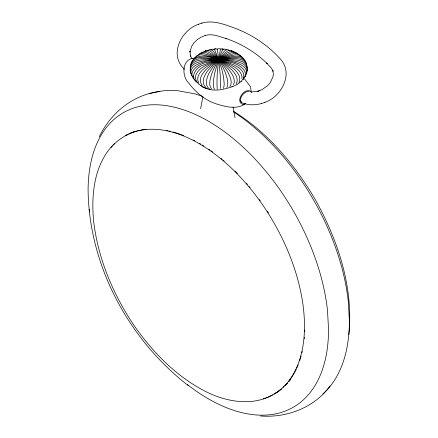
<?xml version="1.0" encoding="UTF-8"?>
<svg xmlns="http://www.w3.org/2000/svg" width="438" height="438" viewBox="0 0 438 438"><rect width="100%" height="100%" fill="white"/><g stroke="black" fill="none" stroke-linecap="round" stroke-linejoin="round"><path stroke-width="0.66" d="M243.911 76.272C243.835 68.728 235.118 65.295 229.233 63.061C218.814 60.553 204.628 52.303 194.346 58.331M190.798 64.49C190.973 61.008 194.592 58.659 197.648 57.789C208.499 56.967 219.394 59.42 229.813 62.251C236.827 63.045 251.023 70.929 243.342 79.278M348.878 334.572C353.641 286.939 337.786 239.635 314.692 198.556C294.336 164.228 267.832 132.528 233.602 111.378M242.871 79.836L243.621 78.506L243.944 75.955M243.758 77.849L243.791 77.504M192.025 62.07L192.058 61.725M220.363 88.553L220.254 75.544L218.436 56.924L217.232 49.012L215.573 48.81L213.958 49.248L215.573 48.81M251.16 92.215L250.574 91.219C244.19 87.66 235.014 101.101 242.575 104.386A8.371 4.834 -60 0 0 245.504 103.592C237.057 109.878 226.013 106.839 216.837 104.069C205.34 100.51 195.709 92.462 188.63 82.908C181.228 75.796 182.071 58.03 194.702 58.243M200.582 108.706L202.931 96.716M241.962 78.709C242.734 71.104 234.22 66.592 228.466 63.828C220.473 59.897 212.047 56.688 203.259 55.062C200.095 54.181 196.536 55.456 194.483 57.969M217.056 49.275L218.743 48.684L223.522 49.242L221.907 48.799M247.207 68.082C246.879 52.522 220.44 60.619 211.855 60.515C204.831 60.997 185.29 65.755 192.413 76.666M192.118 61.386L193.788 58.78M223.566 88.306L224.245 84.364L223.539 76.962L222.389 71.547L219.203 60.893L214.56 49.516L212.463 49.171L210.459 50.041M242.521 79.601C237.971 86.067 229.096 87.797 221.831 89.566C213.853 90.934 204.957 89.801 198.852 84.03M247.185 70.961C248.965 55.845 224.94 60.373 216.405 59.656C208.975 60.28 185.904 60.526 191.121 73.891M238.874 82.547C242.466 75.588 234.626 68.843 229.282 65.667C221.683 60.696 213.498 56.464 204.743 53.951C201.737 52.806 197.839 53.945 196.18 56.754M226.895 87.425C229.14 82.481 226.687 76.809 225.11 72.013C222.274 65.634 219.005 59.426 214.987 53.71C213.629 50.95 210.667 48.043 207.612 50.584M99.322 136.727C110.579 113.108 133.453 94.252 159.974 91.558M236.077 83.965C239.723 78.188 233.766 71.356 229.512 67.726C223.008 62.103 215.852 57.115 207.984 53.589C205.334 51.919 201.54 51.772 199.268 54.159M233.514 84.764C236.213 79.097 231.423 72.631 227.82 68.476C222.46 62.541 216.503 57.044 209.676 52.839C207.327 50.698 203.418 50.742 201.376 53.261M229.95 86.697C233.011 81.917 229.698 75.894 227.497 71.438C223.249 64.786 218.387 58.451 212.55 53.108C210.673 50.507 206.917 49.264 204.42 51.761L205.876 50.797L204.42 51.761M231.894 86.801L232.501 86.538M246.353 73.912C251.593 60.553 228.516 60.28 221.081 59.656C212.545 60.373 188.532 55.823 190.289 70.94M245.066 76.683C252.425 64.66 230.569 60.877 223.342 60.148C214.751 60.367 190.661 52.982 190.262 68.054M114.526 143.511C94.115 163.544 91.005 194.335 93.65 221.42C98.079 258.776 113.108 294.265 133.973 325.352C153.984 354.008 179.58 380.014 211.882 394.435C230.963 402.5 253.87 405.429 272.639 394.917M329.995 386.042C314.402 407.668 286.633 418.049 260.55 415.985M241.343 81.342L241.037 81.61M198.628 24.271C181.617 29.8 169.156 53.754 183.358 68.131M259.931 90.573L257.703 91.334L262.094 89.587L267.695 85.602L270.509 82.224L273.038 76.562L273.361 73.699L272.721 70.244L273.088 71.213L271.483 68.246L266.512 62.962L267.24 63.696C255.661 52.221 241.294 43.751 225.92 38.445L226.758 38.747C219.821 36.819 212.523 33.195 205.214 35.489L205.57 35.368L201.179 37.115L197.177 39.716L194.072 42.732L191.68 46.313L189.906 52.062L189.982 51.175L190.552 56.453L190.191 55.489L191.795 58.457M264.651 102.432C281.557 96.913 294.04 73.201 280.096 58.763C268.193 45.547 253.109 35.358 236.597 28.826C224.524 24.435 211.05 18.62 198.392 24.353M246.408 91.936C242.318 93.245 237.407 101.063 242.937 103.324A7.337 4.232 -60 0 0 244.174 103.193M201.672 23.23L202.028 23.11M244.678 103.669C250.175 105.344 256.126 105.093 261.601 103.467M261.245 103.587L264.886 102.35M258.064 91.208L251.719 91.958M226.616 49.718C221.65 46.806 221.261 54.153 219.657 56.967C217.598 62.733 215.759 68.591 214.406 74.564C213.771 79.366 212.162 84.654 214.352 89.286M246.862 91.728L249.173 91.651M209.101 89.341L210.245 89.166M206.325 88.58L207.497 88.487M192.698 58.254L193.908 58.435M202.799 86.932L206.659 88.662M229.873 50.567C225.608 47.288 222.997 53.053 221.004 55.889C217.341 61.67 214.051 67.737 211.592 74.126C210.393 78.774 208.045 84.589 211.521 88.843M231.937 50.994C227.683 48.525 224.656 53.808 221.852 56.091C216.947 61.402 212.392 67.129 208.899 73.474C206.588 78.303 204.311 85.262 209.616 89.1M233.065 51.75L231.609 50.781L233.377 52.04M188.477 385.736C128.881 339.74 89.232 266.32 88.098 190.557A170.021 98.161 60 0 1 200.456 116.902A170.021 98.161 60 0 1 327.514 310.668L328.544 329.381A170.021 98.161 60 0 1 187.267 384.493M197.461 82.749C188.751 77.291 196.52 66.412 204.108 64.824C214.368 60.345 225.291 57.17 236.471 56.184C240.029 55.872 244.158 57.953 245.351 61.419M195.381 80.499L196.038 81.085M236.109 53.244C233.098 49.505 228.11 51.903 225.236 54.482C218.513 59.218 212.507 64.955 207.289 71.312C204.053 75.856 200.593 83.204 206.095 87.567M241.371 102.153L240.172 100.477M198.847 84.025L197.582 82.711M238.217 54.142C235.43 51.164 231.001 52.396 227.979 54.268C220.117 58.095 212.928 63.236 206.468 69.105C202.476 72.867 197.494 79.995 202.159 85.098M194.746 79.897C185.8 71.755 200.297 62.902 207.678 62.256C218.091 59.415 228.992 56.978 239.832 57.805C242.887 58.687 246.506 61.035 246.676 64.517M244.656 79.015L250.613 86.883L251.259 92.287M197.127 82.191C191.636 75.057 200.9 67.277 207.097 64.84C215.923 60.247 225.34 56.584 235.173 54.898C238.343 54.367 242.017 55.96 243.506 58.845M241.305 56.748C239.652 53.94 235.754 52.806 232.742 53.945C223.988 56.464 215.803 60.701 208.214 65.684C202.876 68.87 195.036 75.615 198.633 82.568M220.429 49.275C218.283 60.997 216.295 76.092 217.237 89.215M233.082 106.943L234.971 117.685M183.911 68.12L184.108 69.73M193.552 75.96L193.585 76.283M193.706 77.521L193.738 77.86M89.429 211.926A170.021 98.161 60 0 1 89.122 209.271M149.582 93.77A174.51 100.756 60 0 1 178.753 90.869L194.039 93.699A174.51 100.756 60 0 1 202.854 96.459M233.766 112.068A174.51 100.756 60 0 1 348.32 301.809L349.376 321.021A174.51 100.756 60 0 1 322.883 393.937M204.113 87.726A22.07 12.74 0 0 1 202.75 86.861M202.329 86.56A22.07 12.74 0 0 1 200.807 85.284M111.066 147.595A149.029 86.04 60 0 1 112.347 146.128M113.228 145.186A149.029 86.04 60 0 1 272.255 219.931A149.029 86.04 60 0 1 263.254 398.859M125.761 135.55A149.029 86.04 60 0 1 127.502 134.592M128.684 133.99A149.029 86.04 60 0 1 131.718 132.621M132.96 132.128A149.029 86.04 60 0 1 134.849 131.449M290.367 379.746A149.029 86.04 60 0 1 289.157 381.301M287.47 383.288A149.029 86.04 60 0 1 285.707 385.172M281.349 389.152A149.029 86.04 60 0 1 280.304 389.979M279.236 390.784A149.029 86.04 60 0 1 274.79 393.674M126.133 135.358A149.029 86.04 60 0 1 127.305 134.74M129.101 133.875A149.029 86.04 60 0 1 131.553 132.823M132.802 132.347A149.029 86.04 60 0 1 146.144 129.33M166.276 130.409A149.029 86.04 60 0 1 167.59 130.677M168.904 130.962A149.029 86.04 60 0 1 170.229 131.274M172.851 131.958A149.029 86.04 60 0 1 183.79 135.676M193.497 140.122A149.029 86.04 60 0 1 194.696 140.74M199.493 143.385A149.029 86.04 60 0 1 200.593 144.025M202.246 145.016A149.029 86.04 60 0 1 203.9 146.035M208.86 149.276A149.029 86.04 60 0 1 209.961 150.031M211.061 150.798A149.029 86.04 60 0 1 212.698 151.97M221.091 158.436A149.029 86.04 60 0 1 222.132 159.295M223.166 160.16A149.029 86.04 60 0 1 224.201 161.042M235.053 171.055A149.029 86.04 60 0 1 237.451 173.47M246.539 183.352A149.029 86.04 60 0 1 247.421 184.371M249.173 186.435A149.029 86.04 60 0 1 250.038 187.475M259.416 199.569A149.029 86.04 60 0 1 260.199 200.648M267.35 211.143A149.029 86.04 60 0 1 268.434 212.841M304.81 330.022A149.029 86.04 60 0 1 304.76 331.38M304.377 337.38A149.029 86.04 60 0 1 304.257 338.683M302.225 351.462A149.029 86.04 60 0 1 301.93 352.765M301.098 355.99A149.029 86.04 60 0 1 299.712 360.529M298.114 364.87A149.029 86.04 60 0 1 296.849 367.838M296.285 369.053A149.029 86.04 60 0 1 290.75 378.596M290.367 379.138A149.029 86.04 60 0 1 288.368 381.755M287.109 383.255A149.029 86.04 60 0 1 284.924 385.626M284.016 386.53A149.029 86.04 60 0 1 283.096 387.406M281.081 389.179A149.029 86.04 60 0 1 274.007 394.129"/></g></svg>
